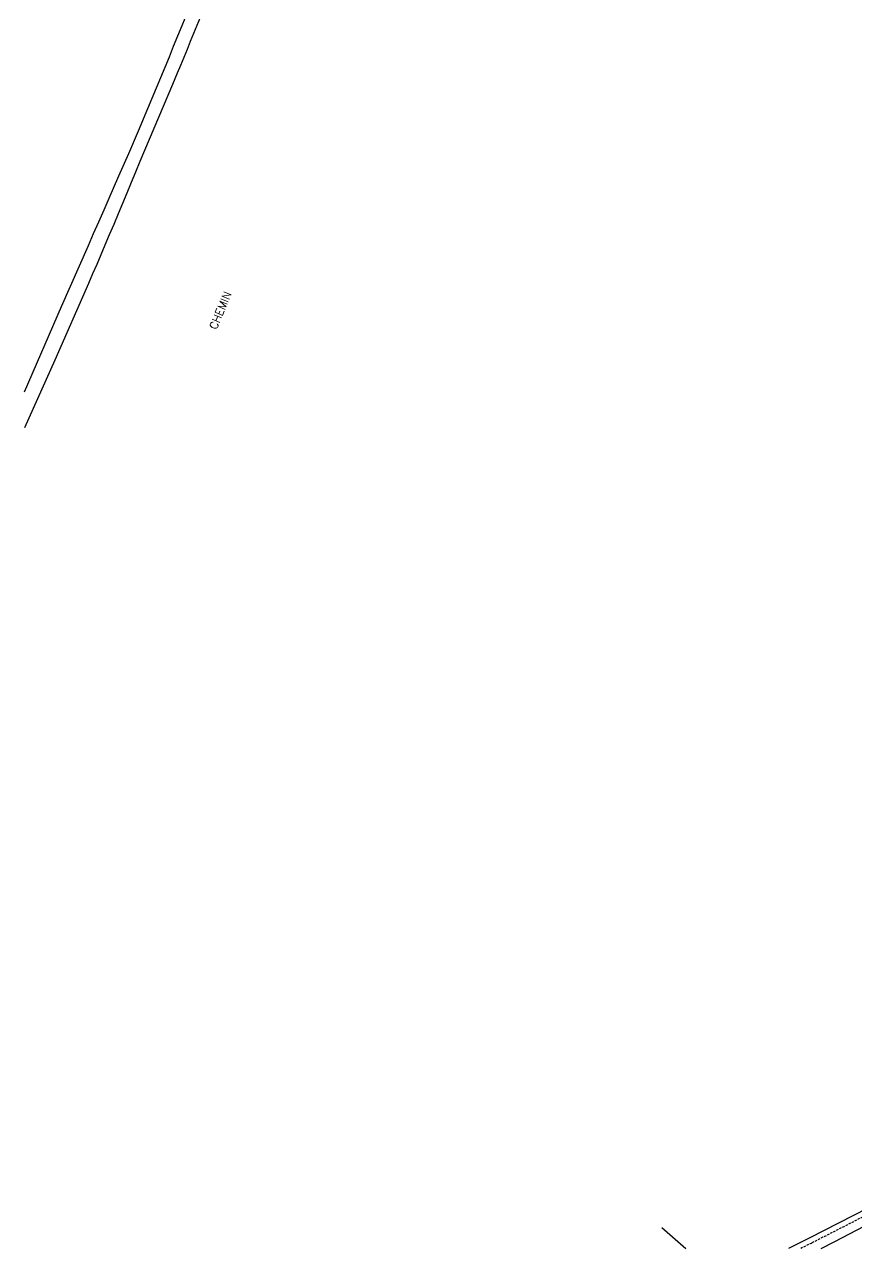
# Model space of a CAD drawing. Header units: millimetres. Extents: x 174998 to 176001, y 162000 to 163001.
# Drawn here: x 175000 to 175182, y 162000 to 162267.6 of the extents above; entities that cross this region are included whole.
import ezdxf

# ---------------------------------------------------------------- set-up
doc = ezdxf.new("R2010")
doc.units = ezdxf.units.MM
doc.linetypes.add('DASHED', pattern=[0.75, 0.5, -0.25])
for name, color, linetype in [('W0001', 6, 'DASHED'), ('W0008', 7, 'CONTINUOUS'), ('W0071', 7, 'CONTINUOUS'), ('W0330', 7, 'CONTINUOUS'), ('W0989', 7, 'CONTINUOUS')]:
    doc.layers.add(name, color=color, linetype=linetype)
doc.styles.get("Standard").update_dxf_attribs({"font": 'romans.shx', "width": 0.85})

msp = doc.modelspace()

# ---------------------------------------------------------------- linework, layer by layer
at = {"layer": 'W0001'}
msp.add_lwpolyline([(175354.49, 162121.39), (175349.98, 162116.7), (175344.05, 162111.97), (175333.73, 162103.93), (175315.63, 162090.07), (175294.83, 162074.92), (175277.14, 162061.99), (175263.01, 162052.65), (175246.7, 162042.16), (175234.32, 162034.92), (175212.51, 162022.25), (175196.71, 162013.71), (175172.2, 162001.2), (175169.82, 162000)], dxfattribs=at)
at = {"layer": 'W0008'}
for points in [[(175257.22, 162050.26), (175254.44, 162048.57), (175251.67, 162046.87), (175248.89, 162045.17), (175246.12, 162043.46), (175243.35, 162041.76), (175240.57, 162040.07), (175237.78, 162038.39), (175234.98, 162036.73), (175229.58, 162033.54), (175224.16, 162030.36), (175218.73, 162027.21), (175213.26, 162024.12), (175207.71, 162021.06), (175202.12, 162018.07), (175196.51, 162015.11), (175190.9, 162012.17), (175184.49, 162008.84), (175178.07, 162005.55), (175171.63, 162002.27), (175167.16, 162000)], [(175174.28, 162000), (175177.24, 162001.54), (175183.67, 162004.91), (175190.08, 162008.33), (175197.99, 162012.62), (175205.87, 162016.96), (175213.73, 162021.34), (175221.56, 162025.77)]]:
    msp.add_lwpolyline(points, dxfattribs=at)
at = {"layer": 'W0071'}
for points in [[(175038.41, 162269.07), (175037.69, 162267.33), (175036.98, 162265.59), (175036.27, 162263.85), (175035.56, 162262.11), (175034.85, 162260.37), (175034.13, 162258.63), (175033.41, 162256.9), (175032.41, 162254.48), (175031.39, 162252.07), (175030.37, 162249.66), (175029.35, 162247.25), (175028.33, 162244.84), (175027.31, 162242.42), (175026.29, 162240.01), (175025.27, 162237.6), (175024.31, 162235.31), (175023.36, 162233.02), (175022.4, 162230.73), (175021.44, 162228.44), (175020.48, 162226.15), (175019.52, 162223.87), (175018.56, 162221.58), (175017.58, 162219.3), (175016.69, 162217.21), (175015.8, 162215.13), (175014.9, 162213.05), (175014, 162210.97)], [(175014, 162219.29), (175015.13, 162221.87), (175016.27, 162224.44), (175017.4, 162227.02), (175018.53, 162229.6), (175020.67, 162234.5), (175022.8, 162239.4), (175024.92, 162244.31), (175027.02, 162249.23), (175027.96, 162251.49), (175028.9, 162253.75), (175029.84, 162256.01), (175030.77, 162258.27), (175031.7, 162260.53), (175032.62, 162262.8), (175033.55, 162265.06), (175034.49, 162267.32), (175035.16, 162268.95)], [(175008.08, 162205.93), (175014, 162219.29)], [(175014, 162210.97), (175006.66, 162194.2)], [(175000, 162187.3), (175008.08, 162205.93)], [(175006.66, 162194.2), (175000, 162179.41)]]:
    msp.add_lwpolyline(points, dxfattribs=at)
at = {"layer": 'W0330'}
msp.add_lwpolyline([(175139.41, 162004.62), (175144.67, 162000)], dxfattribs=at)

# ---------------------------------------------------------------- texts
at = {"layer": 'W0989'}
msp.add_text('CHEMIN', height=1.75, rotation=67.4079, dxfattribs=at).set_placement((175041.99, 162200.73))

doc.saveas('drawing.dxf')
